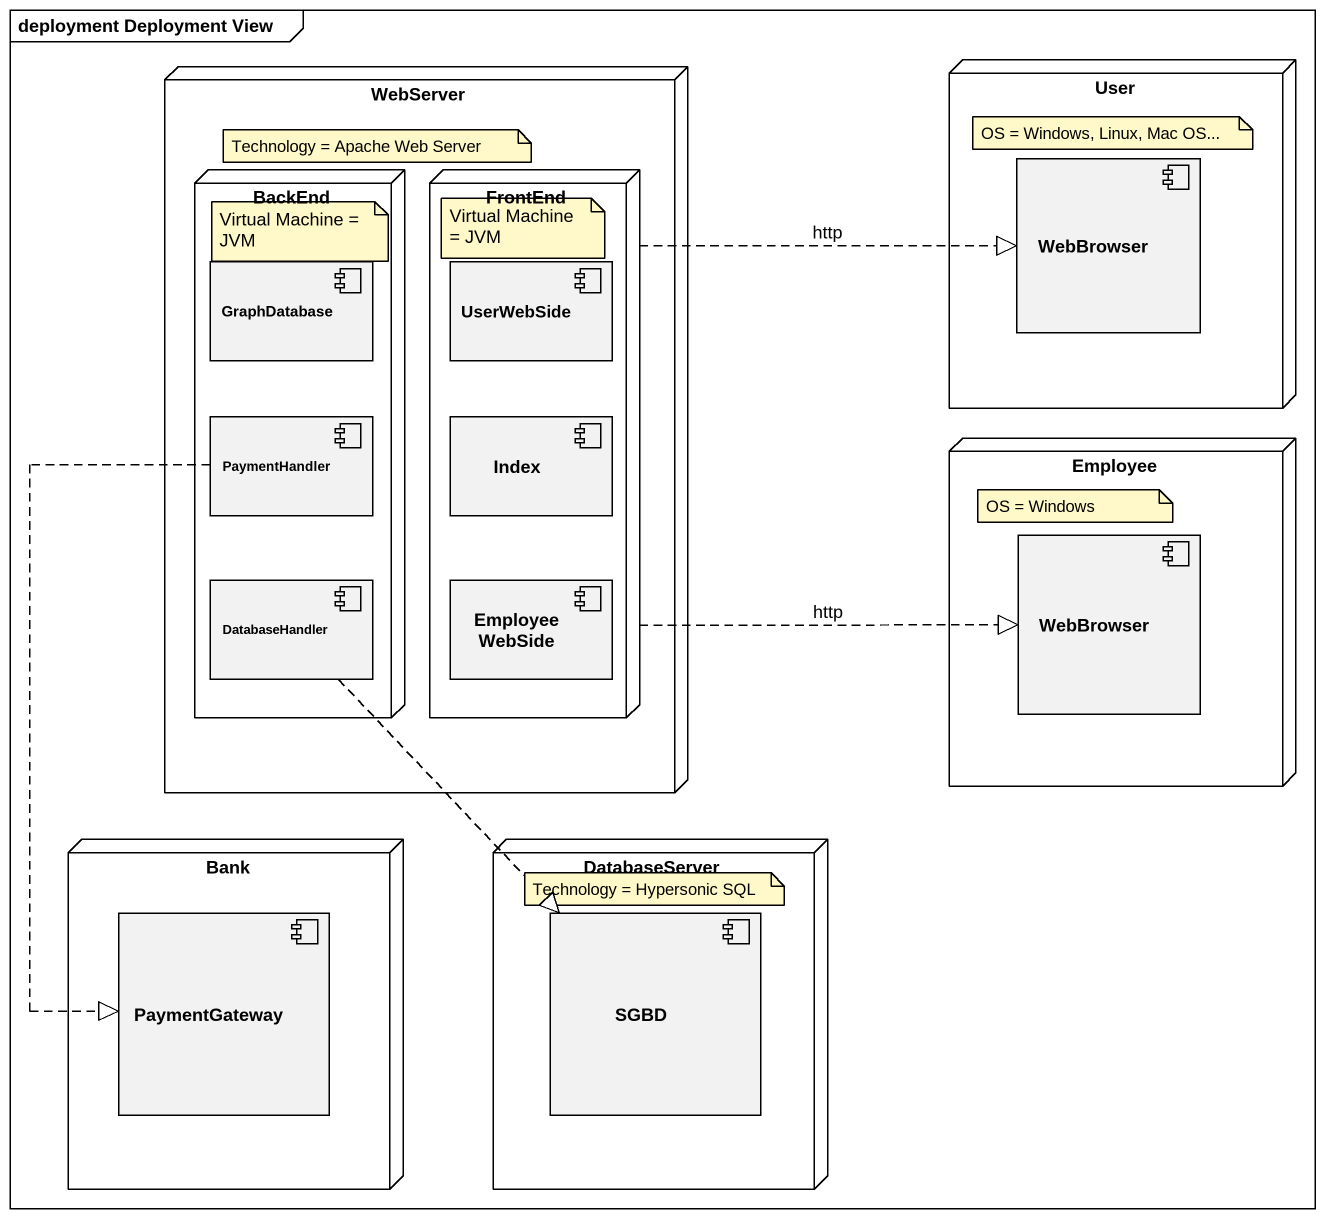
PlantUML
@startuml
mainframe deployment Deployment View
node WebServer {
  node BackEnd {
    component GraphDatabase
    component PaymentHandler
    component DatabaseHandler
  }
  node FrontEnd {
    component UserWebSide
    component Index
    component EmployeeWebSide
  }
}
node User {
  component WebBrowser
}
node Employee {
  component "WebBrowser" as WebBrowser_2
}
node Bank {
  component PaymentGateway
}
node DatabaseServer {
  component SGBD
}
FrontEnd .right.|> WebBrowser : http
FrontEnd .right.|> WebBrowser_2 : http
PaymentHandler ..|> PaymentGateway
DatabaseHandler ..|> SGBD
note as N1
  Technology = Apache Web Server
end note
note as N2
  OS = Windows, Linux, Mac OS...
end note
note as N3
  Virtual Machine = JVM
end note
note as N4
  Virtual Machine = JVM
end note
note as N5
  OS = Windows
end note
note as N6
  Technology = Hypersonic SQL
end note
@enduml
